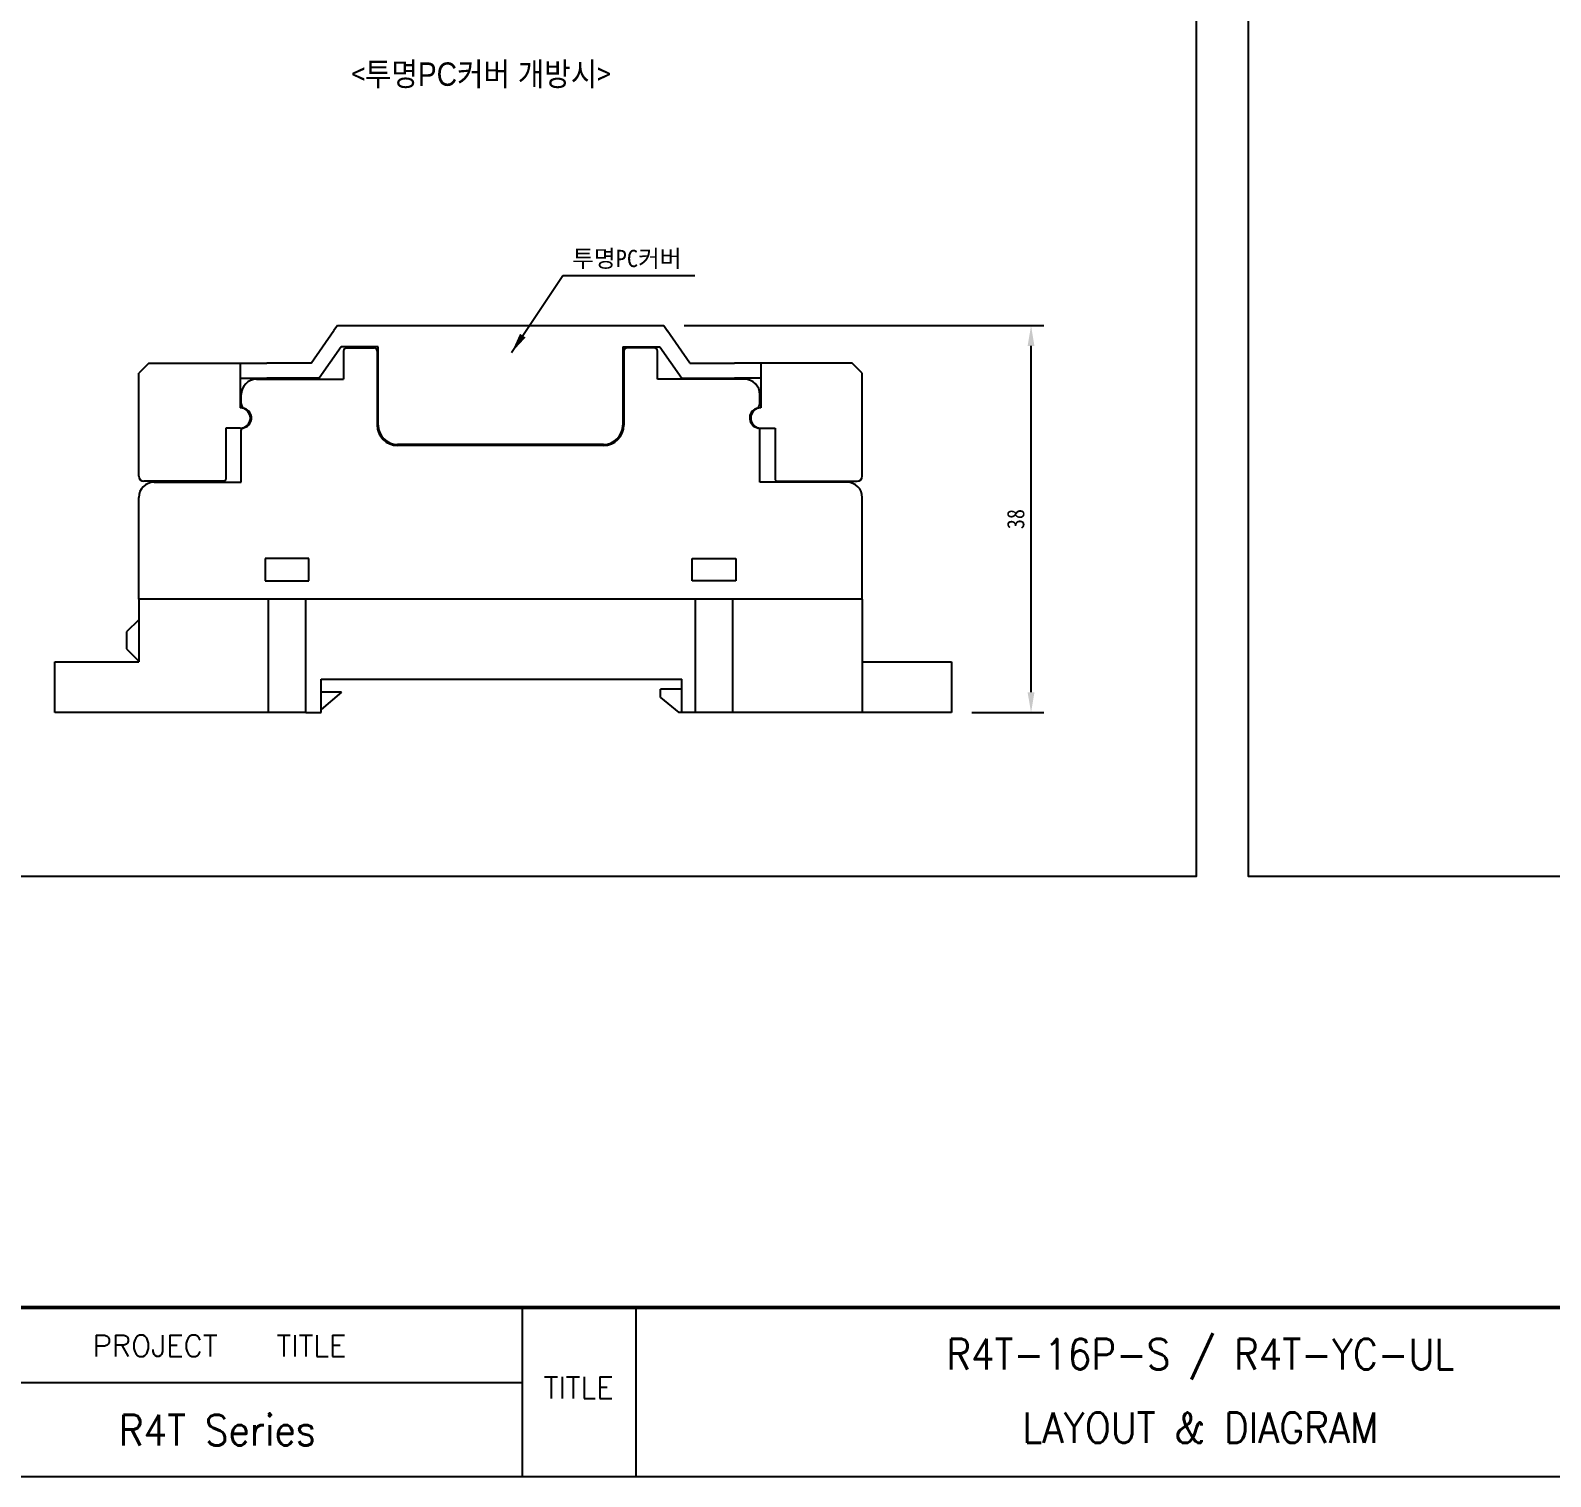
# Model space of a CAD drawing. Header units: millimetres. Extents: x 3108 to 3521, y -1583 to -1296.
# Drawn here: x 3197.3 to 3346.5, y -1582.6 to -1440.6 of the extents above; entities that cross this region are included whole.
import ezdxf
from ezdxf.enums import TextEntityAlignment as Align

# ---------------------------------------------------------------- set-up
doc = ezdxf.new("R2010")
doc.units = ezdxf.units.MM
doc.layers.add('SHEET', color=7, linetype='Continuous')
doc.styles.add('ROMANS', font='romans', dxfattribs={"width": 0.9})
doc.styles.add('굴림', font='', dxfattribs={"width": 0.9})
doc.styles.get('굴림').set_extended_font_data('GulimChe')
doc.dimstyles.new('ISO-25', dxfattribs={"dimtxt": 1.7, "dimasz": 2, "dimexe": 1.25, "dimexo": 2, "dimtad": 1, "dimzin": 9, "dimdsep": 46, "dimtxsty": '굴림', "dimcen": 2.5, "dimclrd": 4, "dimclre": 4, "dimclrt": 4, "dimadec": 0, "dimazin": 0, "dimtfac": 1, "dimtmove": 0, "dimatfit": 3, "dimfxl": 1, "dimarcsym": 0})

# ---------------------------------------------------------------- blocks, each defined once
blk = doc.blocks.new('*D46')
at = {"color": 4, "lineweight": -2, "ltscale": 0.3, "transparency": 16777216}
for p, q in [((3261.41, -1469.62), (3296.72, -1469.62)), ((3295.47, -1505.62), (3295.47, -1471.62)), ((3289.66, -1507.62), (3296.72, -1507.62))]:
    blk.add_line(p, q, dxfattribs=at)
at = {"color": 4, "ltscale": 0.3, "transparency": 16777216}
for points in [[(3295.13, -1471.62), (3295.8, -1471.62), (3295.47, -1469.62)], [(3295.13, -1505.62), (3295.8, -1505.62), (3295.47, -1507.62)]]:
    blk.add_solid(points, dxfattribs=at)
at = {"layer": 'DEFPOINTS', "color": 0, "ltscale": 0.3, "transparency": 16777216}
for p in [(3259.41, -1469.62), (3295.47, -1469.62), (3287.66, -1507.62)]:
    blk.add_point(p, dxfattribs=at)
at = {"color": 4, "ltscale": 0.3, "transparency": 16777216, "insert": (3293.97, -1488.62), "char_height": 1.7, "attachment_point": 5, "rotation": 90, "style": '굴림'}
blk.add_mtext('38', dxfattribs=at)

msp = doc.modelspace()

# ---------------------------------------------------------------- linework, layer by layer
for p, q in [((3224.818, -1473.298), (3227.045, -1470.118)), ((3227.395, -1469.618), (3227.045, -1470.118)), ((3227.395, -1469.618), (3259.415, -1469.618)), ((3259.415, -1469.618), (3259.765, -1470.118)), ((3261.992, -1473.298), (3259.765, -1470.118)), ((3227.755, -1471.718), (3225.599, -1474.798)), ((3231.405, -1471.718), (3227.755, -1471.718)), ((3228.005, -1472.118), (3228.005, -1474.898)), ((3228.305, -1471.818), (3231.005, -1471.818)), ((3231.305, -1472.118), (3231.305, -1479.398)), ((3231.405, -1479.398), (3231.405, -1471.718)), ((3255.405, -1471.718), (3255.405, -1479.398)), ((3255.405, -1471.718), (3259.054, -1471.718)), ((3255.505, -1472.118), (3255.505, -1479.398)), ((3258.505, -1471.818), (3255.805, -1471.818)), ((3258.805, -1474.898), (3258.805, -1472.118)), ((3259.054, -1471.718), (3261.211, -1474.798)), ((3208.905, -1473.298), (3207.905, -1474.298)), ((3208.905, -1473.298), (3217.855, -1473.298)), ((3217.855, -1473.298), (3220.455, -1473.298)), ((3217.855, -1473.298), (3217.855, -1477.698)), ((3224.818, -1473.298), (3220.455, -1473.298)), ((3261.992, -1473.298), (3266.355, -1473.298)), ((3268.955, -1473.298), (3266.355, -1473.298)), ((3268.955, -1473.298), (3268.955, -1477.698)), ((3277.905, -1473.298), (3268.955, -1473.298)), ((3278.905, -1474.298), (3277.905, -1473.298)), ((3207.905, -1484.398), (3207.905, -1474.298)), ((3217.855, -1474.798), (3220.455, -1474.798)), ((3219.455, -1474.898), (3228.005, -1474.898)), ((3225.599, -1474.798), (3220.455, -1474.798)), ((3267.355, -1474.898), (3258.805, -1474.898)), ((3261.211, -1474.798), (3266.355, -1474.798)), ((3268.955, -1474.798), (3266.355, -1474.798)), ((3278.905, -1484.398), (3278.905, -1474.298)), ((3217.955, -1477.284), (3217.955, -1476.398)), ((3268.855, -1477.284), (3268.855, -1476.398)), ((3216.455, -1479.698), (3216.455, -1484.698)), ((3217.855, -1479.698), (3216.455, -1479.698)), ((3217.955, -1484.998), (3217.955, -1479.881)), ((3268.855, -1484.998), (3268.855, -1479.881)), ((3268.955, -1479.698), (3270.355, -1479.698)), ((3270.355, -1479.698), (3270.355, -1484.698)), ((3253.505, -1481.298), (3233.305, -1481.298)), ((3253.505, -1481.398), (3233.305, -1481.398)), ((3216.255, -1484.898), (3208.405, -1484.898)), ((3209.405, -1484.998), (3217.955, -1484.998)), ((3277.405, -1484.998), (3268.855, -1484.998)), ((3270.555, -1484.898), (3278.405, -1484.898)), ((3207.905, -1496.478), (3207.905, -1486.498)), ((3278.905, -1496.478), (3278.905, -1486.498)), ((3220.305, -1492.478), (3220.305, -1494.678)), ((3224.605, -1492.478), (3220.305, -1492.478)), ((3224.605, -1494.678), (3224.605, -1492.478)), ((3262.205, -1494.678), (3262.205, -1492.478)), ((3262.205, -1492.478), (3266.505, -1492.478)), ((3266.505, -1492.478), (3266.505, -1494.678)), ((3220.305, -1494.678), (3224.605, -1494.678)), ((3266.505, -1494.678), (3262.205, -1494.678)), ((3278.905, -1496.478), (3207.905, -1496.478)), ((3207.905, -1496.478), (3207.905, -1502.618)), ((3220.605, -1496.478), (3207.905, -1496.478)), ((3220.605, -1496.478), (3220.605, -1507.618)), ((3224.305, -1507.618), (3224.305, -1496.478)), ((3262.505, -1496.478), (3224.305, -1496.478)), ((3262.505, -1496.478), (3262.505, -1507.618)), ((3266.205, -1507.618), (3266.205, -1496.478)), ((3278.905, -1496.478), (3266.205, -1496.478)), ((3278.905, -1496.478), (3278.905, -1507.618)), ((3207.905, -1498.495), (3206.705, -1499.695)), ((3206.705, -1499.695), (3206.705, -1501.361)), ((3206.705, -1501.361), (3207.905, -1502.561)), ((3199.655, -1502.618), (3201.655, -1502.618)), ((3199.655, -1507.618), (3199.655, -1502.618)), ((3201.655, -1502.618), (3207.905, -1502.618)), ((3278.905, -1502.618), (3285.655, -1502.618)), ((3285.655, -1502.618), (3287.655, -1502.618)), ((3287.655, -1502.618), (3287.655, -1507.618)), ((3225.805, -1507.618), (3225.805, -1504.318)), ((3225.805, -1504.318), (3261.205, -1504.318)), ((3261.205, -1507.618), (3261.205, -1504.318)), ((3227.805, -1505.618), (3225.805, -1507.318)), ((3227.805, -1505.618), (3225.805, -1505.618)), ((3259.105, -1506.118), (3259.105, -1505.318)), ((3261.205, -1505.318), (3259.105, -1505.318)), ((3259.105, -1506.118), (3260.905, -1507.618)), ((3220.605, -1507.618), (3199.655, -1507.618)), ((3224.305, -1507.618), (3220.605, -1507.618)), ((3224.305, -1507.618), (3225.805, -1507.618)), ((3261.205, -1507.618), (3260.905, -1507.618)), ((3262.505, -1507.618), (3261.205, -1507.618)), ((3266.205, -1507.618), (3262.505, -1507.618)), ((3278.905, -1507.618), (3266.205, -1507.618)), ((3285.655, -1507.618), (3278.905, -1507.618)), ((3287.655, -1507.618), (3285.655, -1507.618)), ((3245.514, -1566.005), (3245.514, -1582.62)), ((3256.685, -1566.005), (3256.685, -1582.62)), ((3185.481, -1573.381), (3245.514, -1573.381))]:
    msp.add_line(p, q)
at = {"color": 0, "lineweight": 50}
msp.add_line((3107.813, -1566.005), (3520.87, -1566.005), dxfattribs=at)
at = {"color": 4}
for points in [[(3115.405, -1357.116), (3311.667, -1357.116), (3311.667, -1523.707), (3115.405, -1523.707)], [(3316.821, -1357.116), (3513.083, -1357.116), (3513.083, -1523.707), (3316.821, -1523.707)]]:
    msp.add_lwpolyline(points, close=True, dxfattribs=at)
for centre, radius, start, end in [((3228.305, -1472.118), 0.3, 90, 180), ((3231.005, -1472.118), 0.3, 0, 90), ((3255.805, -1472.118), 0.3, 90, 180), ((3258.505, -1472.118), 0.3, 0, 90), ((3219.455, -1476.398), 1.5, 90, 180), ((3267.355, -1476.398), 1.5, 0, 90), ((3217.855, -1478.698), 1, 270, 90), ((3218.455, -1477.284), 0.5, 180, 250.52878), ((3217.955, -1478.698), 1, 279.59407, 70.52878), ((3268.855, -1478.698), 1, 109.47122, 260.40593), ((3268.955, -1478.698), 1, 90, 270), ((3268.355, -1477.284), 0.5, 289.47122, 0), ((3218.155, -1479.881), 0.2, 99.59407, 180), ((3233.305, -1479.398), 2, 180, 270), ((3233.305, -1479.398), 1.9, 180, 270), ((3253.505, -1479.398), 1.9, 270, 0), ((3253.505, -1479.398), 2, 270, 0), ((3268.655, -1479.881), 0.2, 0, 80.40593), ((3208.405, -1484.398), 0.5, 180, 270), ((3209.405, -1486.498), 1.5, 90, 180), ((3216.255, -1484.698), 0.2, 270, 0), ((3270.555, -1484.698), 0.2, 180, 270), ((3277.405, -1486.498), 1.5, 0, 90), ((3278.405, -1484.398), 0.5, 270, 0)]:
    msp.add_arc(centre, radius, start, end)
at = {"layer": 'SHEET'}
msp.add_line((3107.813, -1582.62), (3520.87, -1582.62), dxfattribs=at)

# ---------------------------------------------------------------- texts
at = {"insert": (3241.495, -1445.06), "char_height": 2.3, "attachment_point": 5, "style": '굴림'}
msp.add_mtext('<투명{\\fﾱﾼﾸﾲￃﾼ|b0|i0|c129|p49;PC}커버{\\fﾱﾼﾸﾲￃﾼ|b0|i0|c129|p49; }개방시>', dxfattribs=at)
at = {"color": 4, "insert": (3250.437, -1464.066), "char_height": 1.7, "attachment_point": 7}
msp.add_mtext('{\\fGulimChe|b0|i0|c129|p49;투명PC커버}', dxfattribs=at)
at = {"layer": 'SHEET', "style": 'ROMANS'}
for s, p in [('PROJECT   TITLE', (3215.82, -1569.777)), ('TITLE', (3251.069, -1573.89))]:
    msp.add_text(s, height=2.1074, dxfattribs=at).set_placement(p, align=Align.MIDDLE)
at = {"layer": 'SHEET', "color": 0, "style": 'ROMANS', "width": 0.9}
for s, p in [('R4T-16P-S / R4T-YC-UL', (3312.086, -1570.812)), ('R4T Series', (3215.61, -1577.986)), ('LAYOUT & DIAGRAM', (3312.086, -1577.812))]:
    msp.add_text(s, height=3, dxfattribs=at).set_placement(p, align=Align.MIDDLE)

# ---------------------------------------------------------------- dimensions: what is measured, and where the dimension line sits
at = {"ltscale": 0.3}
dim = msp.add_linear_dim(base=(3295.467, -1469.618), p1=(3287.655, -1507.618), p2=(3259.415, -1469.618), angle=90, dimstyle='ISO-25', override={"dimasz": 2}, dxfattribs=at)
dim.commit()
dim.dimension.update_dxf_attribs({"geometry": '*D46', "text_midpoint": (3293.972, -1488.618)})

# ---------------------------------------------------------------- leaders
msp.add_leader([(3244.481, -1472.277), (3249.516, -1464.691), (3262.472, -1464.691)], dimstyle='ISO-25', override={"dimasz": 2}, dxfattribs=at)

doc.saveas('drawing.dxf')
